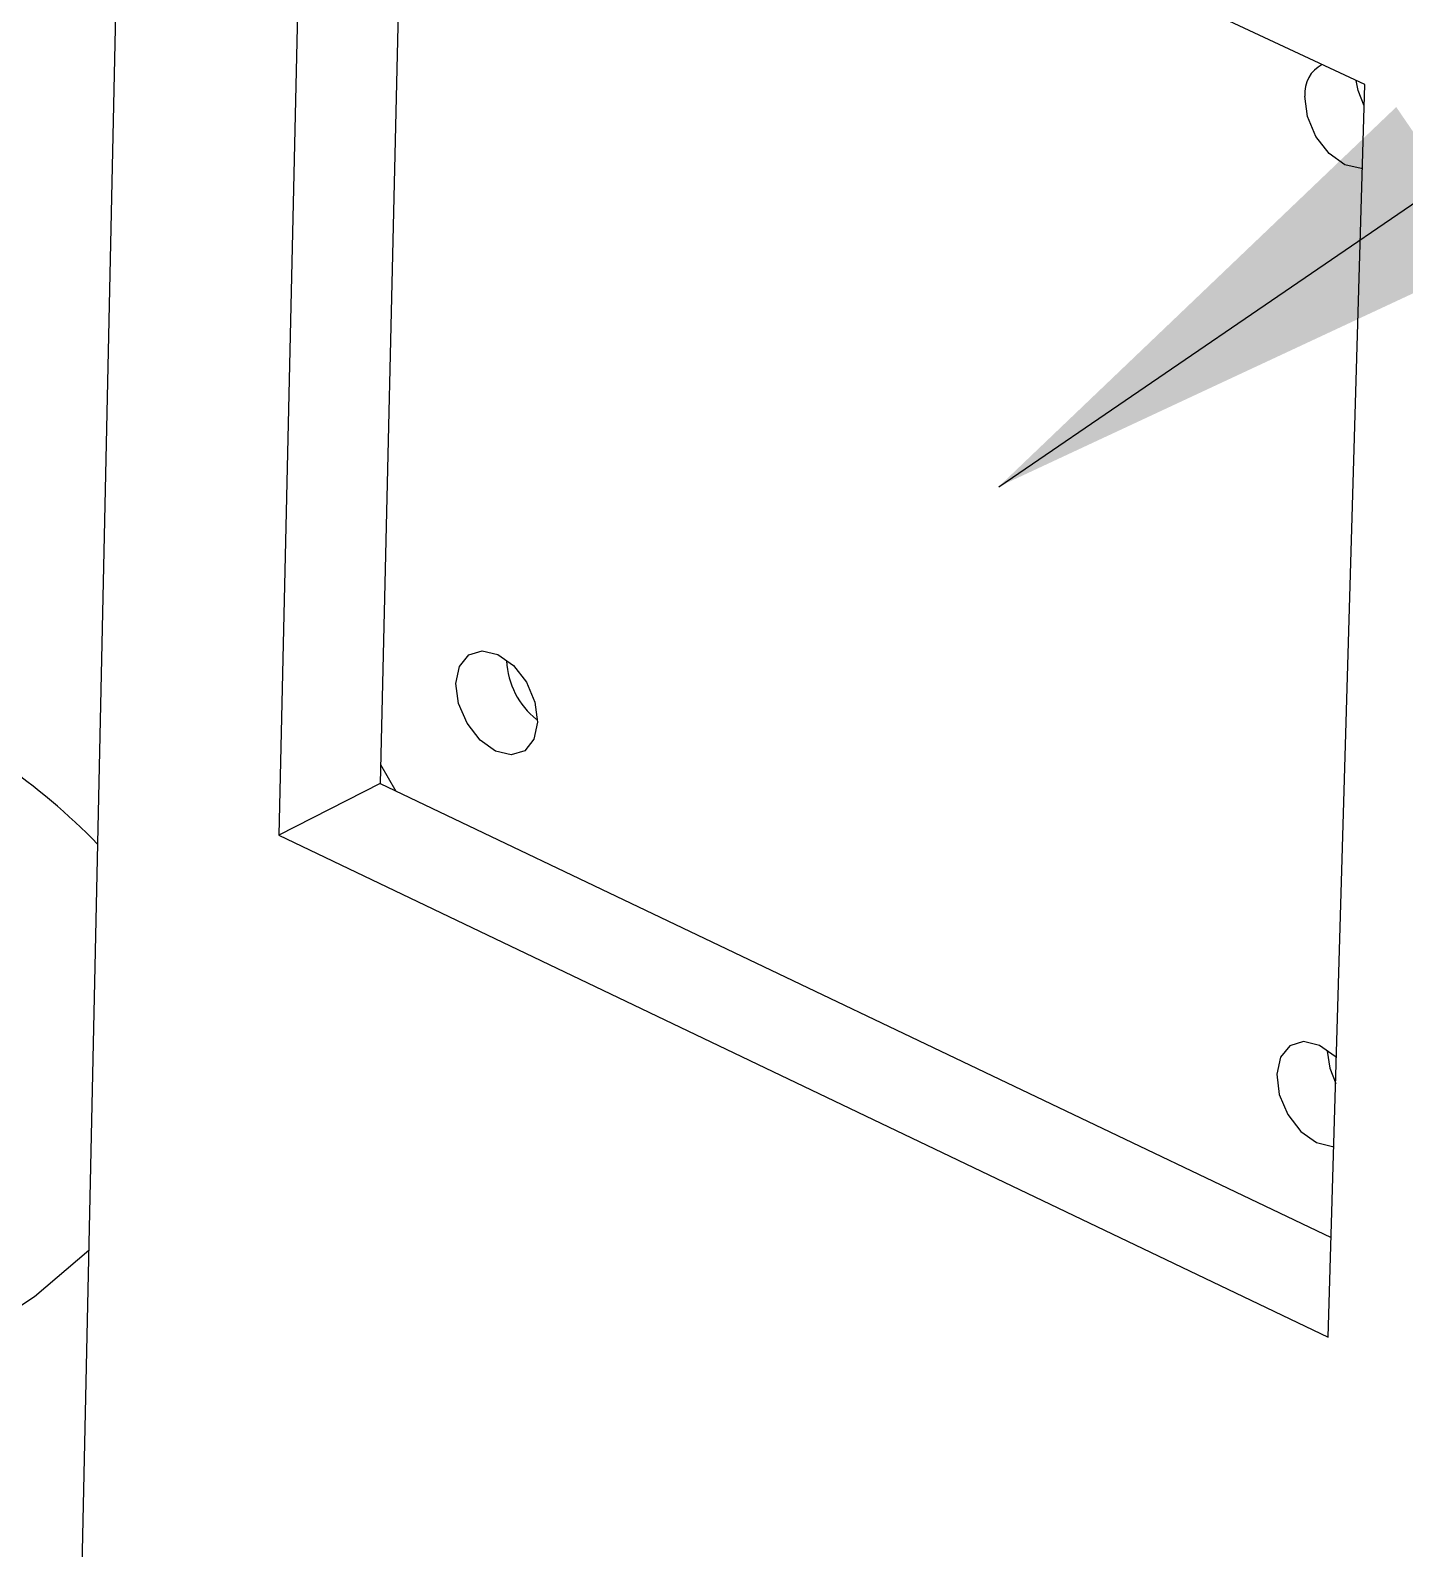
# Model space of a CAD drawing. Header units: millimetres. Extents: x 0 to 279, y 0 to 216.
# Drawn here: x 102.53 to 110.9, y 77.35 to 86.59 of the extents above; entities that cross this region are included whole.
import ezdxf

# ---------------------------------------------------------------- set-up
doc = ezdxf.new("R2010")
doc.units = ezdxf.units.MM
doc.layers.add('DIM', color=1, linetype='Continuous')
doc.dimstyles.new('SLDDIMSTYLE1', dxfattribs={"dimtxt": 0.18, "dimasz": 3.302, "dimexe": 0, "dimexo": 0.0625, "dimgap": 0, "dimtad": 0, "dimtih": 1, "dimtoh": 1, "dimdec": 0, "dimrnd": 1e-09, "dimzin": 0, "dimdsep": 46, "dimtxsty": 'Standard', "dimsah": 1, "dimcen": 0.09, "dimadec": 0, "dimazin": 0, "dimtfac": 3.302, "dimtdec": 0, "dimtofl": 0, "dimtmove": 0, "dimatfit": 3, "dimfxl": 0, "dimfrac": 2, "dimtolj": 1, "dimtzin": 0, "dimarcsym": 0})

msp = doc.modelspace()

# ---------------------------------------------------------------- linework, layer by layer
at = {"color": 7, "linetype": 'Continuous', "lineweight": 25}
for p, q in [((103.1248, 90.0766), (102.7837, 74.3248)), ((104.2178, 89.2747), (104.0455, 81.695)), ((110.6563, 86.2659), (104.2178, 89.2747)), ((104.8243, 88.9913), (104.6613, 82.0104)), ((110.4342, 78.6392), (110.6563, 86.2659)), ((104.664, 82.1249), (104.7577, 81.9644)), ((104.6613, 82.0104), (104.0455, 81.695)), ((104.6613, 82.0104), (110.4518, 79.2459)), ((104.0455, 81.695), (110.4342, 78.6392))]:
    msp.add_line(p, q, dxfattribs=at)
at = {"color": 7, "linetype": 'Continuous', "lineweight": 25, "flags": 128}
for points in [[(110.6525, 86.1361), (110.6165, 86.2292), (110.604, 86.2903)], [(110.6525, 86.1361), (110.6165, 86.2292), (110.604, 86.2903)], [(110.6414, 85.7549), (110.6335, 85.7545), (110.5359, 85.7771), (110.4396, 85.8453), (110.3593, 85.9486), (110.3073, 86.0714), (110.2913, 86.195)], [(105.1234, 82.6194), (105.1449, 82.7232), (105.201, 82.7932), (105.2831, 82.8188), (105.3786, 82.796), (105.4731, 82.7284), (105.5521, 82.6261), (105.6037, 82.5048), (105.6198, 82.383), (105.5982, 82.2792), (105.542, 82.2093), (105.46, 82.1838), (105.3644, 82.2067), (105.27, 82.2743), (105.1911, 82.3765), (105.1396, 82.4977), (105.1234, 82.6194)], [(110.4837, 80.3401), (110.4761, 80.3477), (110.3803, 80.4162), (110.2833, 80.4395), (110.1998, 80.4141), (110.1424, 80.344), (110.12, 80.2399), (110.1359, 80.1175), (110.1877, 79.9955), (110.2675, 79.8924), (110.3631, 79.824), (110.4601, 79.8006), (110.468, 79.8008)], [(110.4275, 80.3818), (110.4434, 80.2772), (110.4792, 80.1847)], [(110.4275, 80.3818), (110.4434, 80.2772), (110.4792, 80.1847)], [(102.8886, 79.1674), (102.5588, 78.8863), (102.1616, 78.6252)]]:
    msp.add_lwpolyline(points, dxfattribs=at)
at = {"color": 7, "linetype": 'Continuous', "lineweight": 25}
for centre, radius, start, end in [((110.4846, 86.213), 0.1941, 116.55753, 185.31314), ((105.9184, 82.7815), 0.4879, 182.98306, 231.38903), ((100.0281, 78.7815), 4.0832, 44.46467, 65.97666)]:
    msp.add_arc(centre, radius, start, end, dxfattribs=at)

# ---------------------------------------------------------------- leaders
at = {"layer": 'DIM'}
msp.add_leader([(108.4278, 83.8171), (119.6189, 91.4638), (125.9689, 91.4638)], dimstyle='SLDDIMSTYLE1', dxfattribs=at)

doc.saveas('drawing.dxf')
